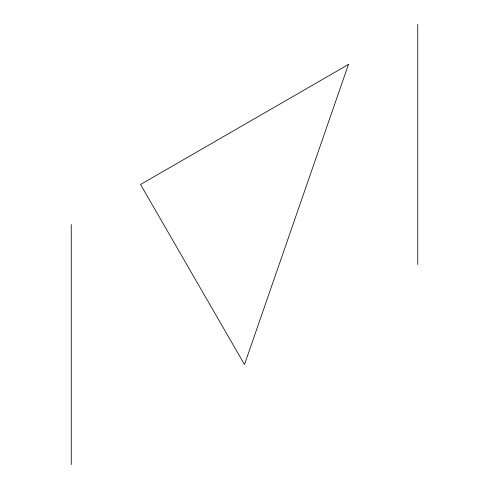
<?xml version="1.0" encoding="UTF-8"?>
<svg xmlns="http://www.w3.org/2000/svg" width="489" height="489" viewBox="0 0 489 489"><rect width="100%" height="100%" fill="white"/><g stroke="black" fill="none" stroke-linecap="round" stroke-linejoin="round"><path stroke-width="0.73" d="M417.747 24.45L417.747 264.506M71.253 224.494L71.253 464.55M348.449 64.456L244.5 364.525L140.551 184.487L348.449 64.456"/></g></svg>
